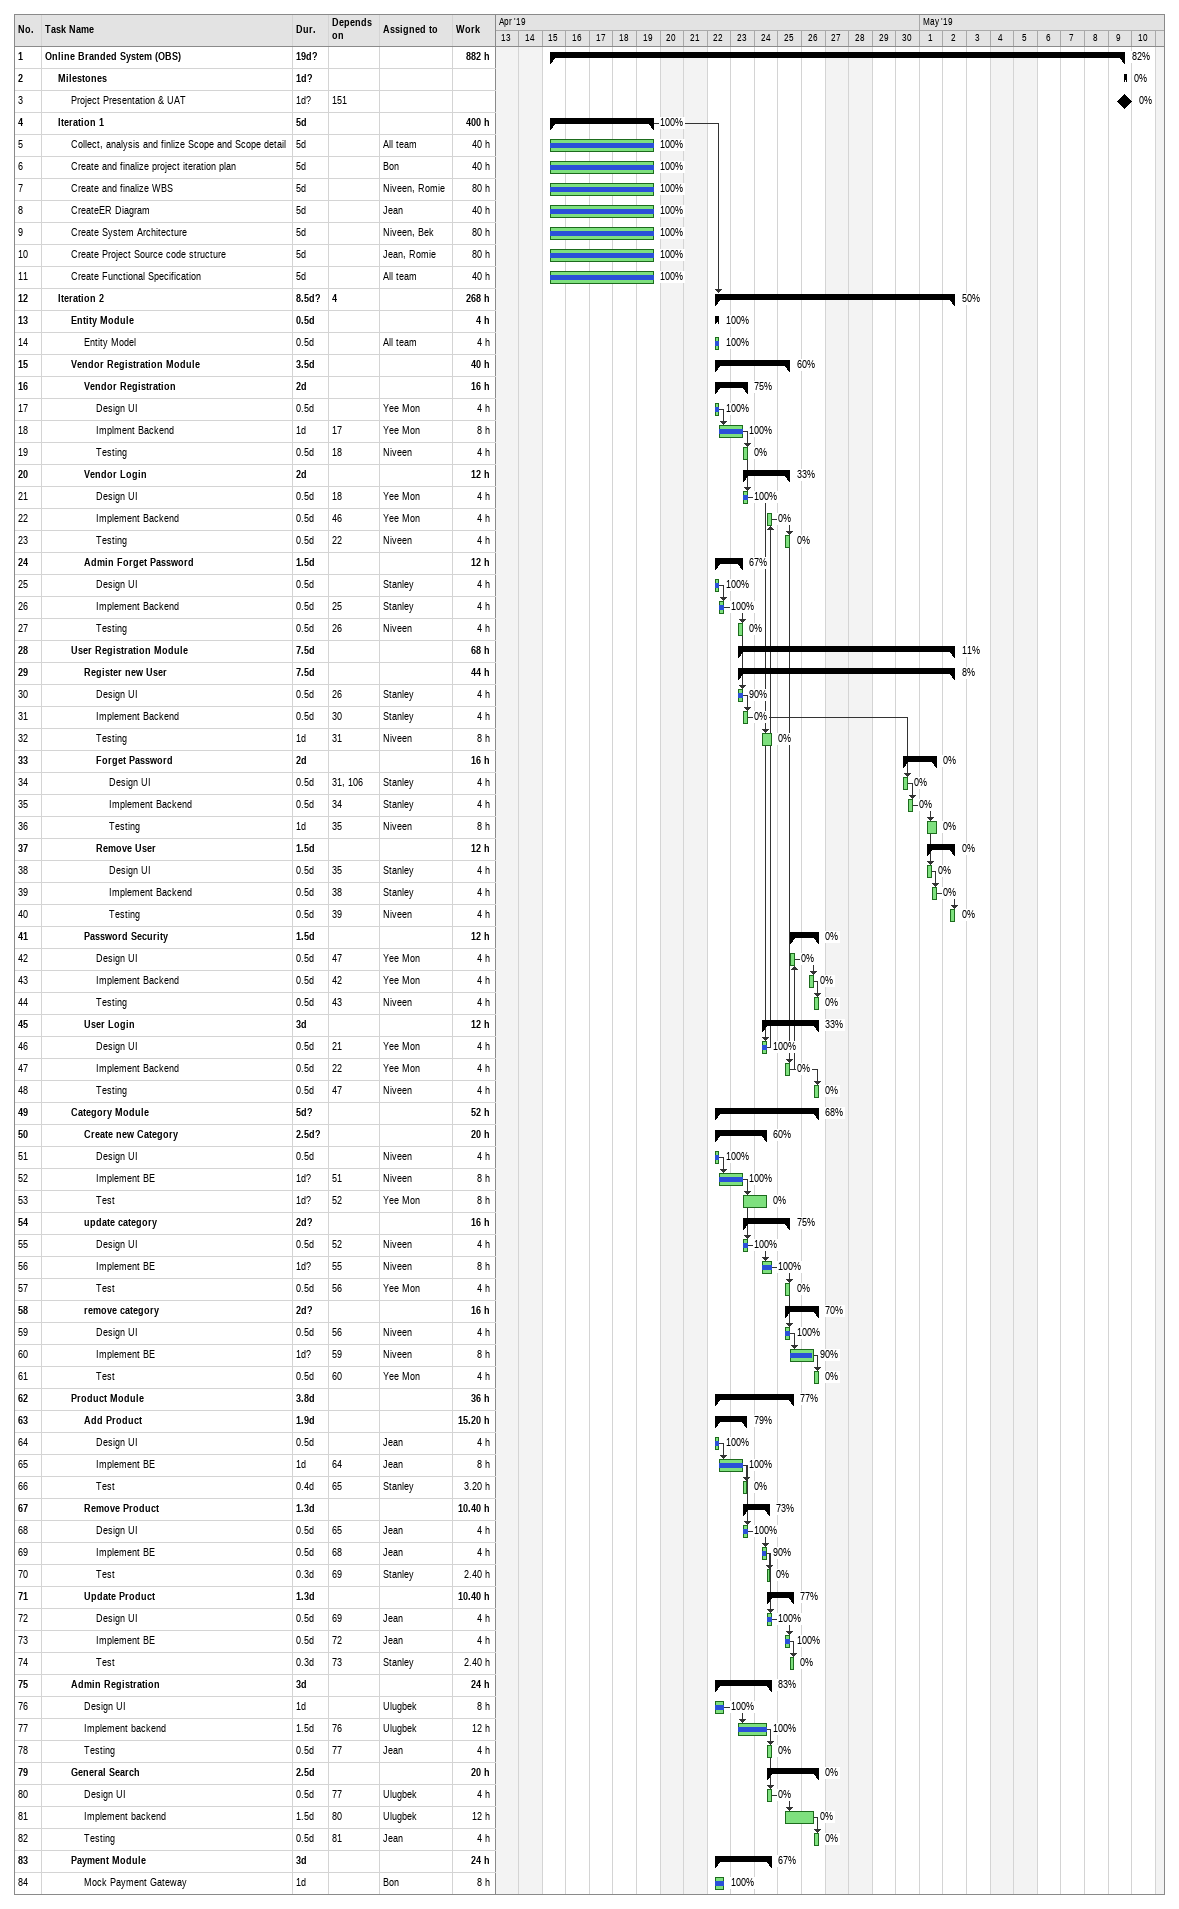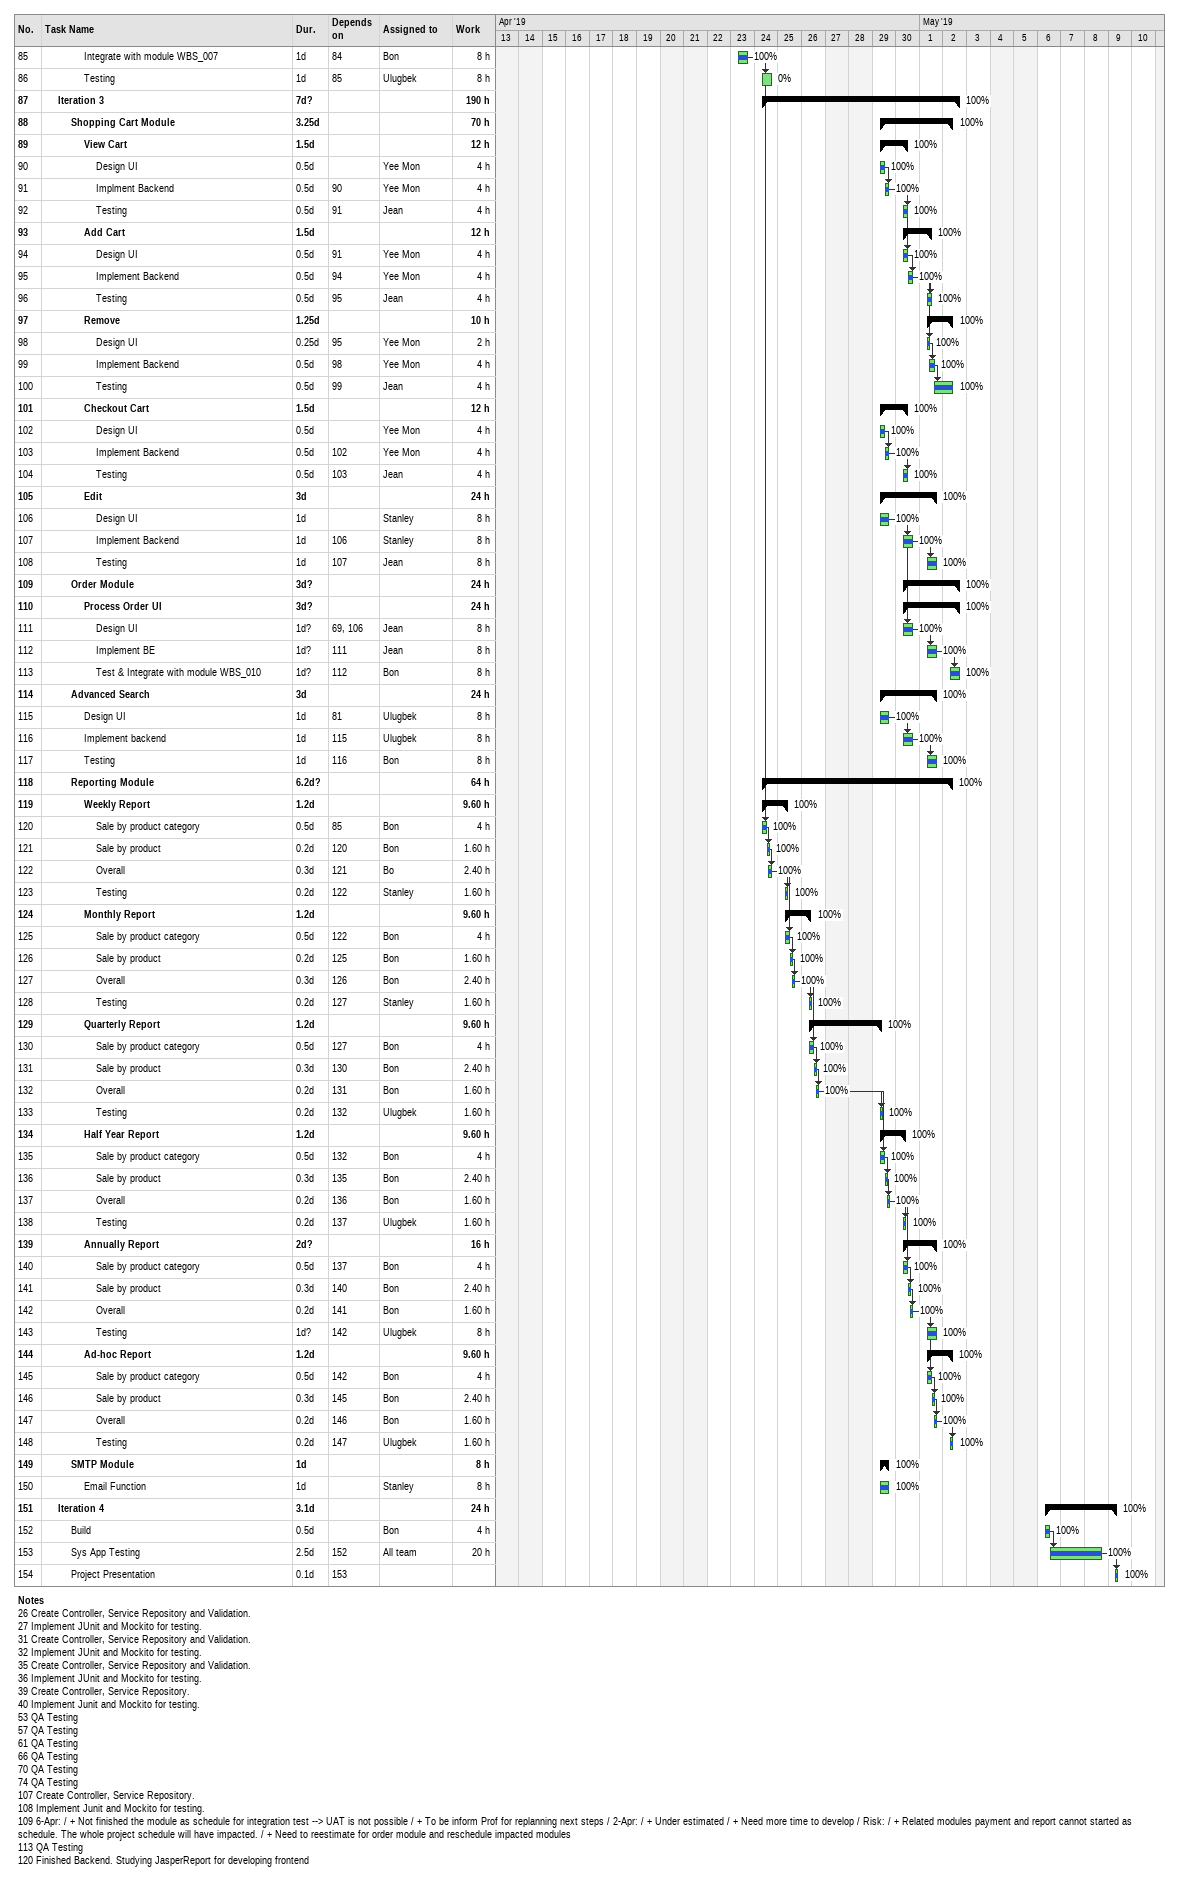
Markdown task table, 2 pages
| ID | Level | Task | Duration | Start | Finish | Predecessors | Resources | % complete | Work (h) |
|---|---|---|---|---|---|---|---|---|---|
| 1 | 1 | **Online Branded System (OBS)** | 19d? | 2019-04-15 | 2019-05-09 |  |  | 82 | 882 |
| 2 | 2 | **Milestones** | 1d? | 2019-05-09 | 2019-05-09 |  |  | 0 |  |
| 3 | 3 | Project Presentation & UAT | 1d? | 2019-05-09 | 2019-05-09 | 151 |  | 0 |  |
| 4 | 2 | **Iteration 1** | 5d | 2019-04-15 | 2019-04-19 |  |  | 100 | 400 |
| 5 | 3 | Collect, analysis and finlize Scope and Scope detail | 5d | 2019-04-15 | 2019-04-19 |  | All team | 100 | 40 |
| 6 | 3 | Create and finalize project iteration plan | 5d | 2019-04-15 | 2019-04-19 |  | Bon | 100 | 40 |
| 7 | 3 | Create and finalize WBS | 5d | 2019-04-15 | 2019-04-19 |  | Niveen, Romie | 100 | 80 |
| 8 | 3 | CreateER Diagram | 5d | 2019-04-15 | 2019-04-19 |  | Jean | 100 | 40 |
| 9 | 3 | Create System Architecture | 5d | 2019-04-15 | 2019-04-19 |  | Niveen, Bek | 100 | 80 |
| 10 | 3 | Create Project Source code structure | 5d | 2019-04-15 | 2019-04-19 |  | Jean, Romie | 100 | 80 |
| 11 | 3 | Create Functional Specification | 5d | 2019-04-15 | 2019-04-19 |  | All team | 100 | 40 |
| 12 | 2 | **Iteration 2** | 8.5d? | 2019-04-22 | 2019-05-02 | 4 |  | 50 | 268 |
| 13 | 3 | **Entity Module** | 0.5d | 2019-04-22 | 2019-04-22 |  |  | 100 | 4 |
| 14 | 4 | Entity Model | 0.5d | 2019-04-22 | 2019-04-22 |  | All team | 100 | 4 |
| 15 | 3 | **Vendor Registration Module** | 3.5d | 2019-04-22 | 2019-04-25 |  |  | 60 | 40 |
| 16 | 4 | **Vendor Registration** | 2d | 2019-04-22 | 2019-04-23 |  |  | 75 | 16 |
| 17 | 5 | Design UI | 0.5d | 2019-04-22 | 2019-04-22 |  | Yee Mon | 100 | 4 |
| 18 | 5 | Implment Backend | 1d | 2019-04-22 | 2019-04-23 | 17 | Yee Mon | 100 | 8 |
| 19 | 5 | Testing | 0.5d | 2019-04-23 | 2019-04-23 | 18 | Niveen | 0 | 4 |
| 20 | 4 | **Vendor Login** | 2d | 2019-04-23 | 2019-04-25 |  |  | 33 | 12 |
| 21 | 5 | Design UI | 0.5d | 2019-04-23 | 2019-04-23 | 18 | Yee Mon | 100 | 4 |
| 22 | 5 | Implement Backend | 0.5d | 2019-04-24 | 2019-04-24 | 46 | Yee Mon | 0 | 4 |
| 23 | 5 | Testing | 0.5d | 2019-04-25 | 2019-04-25 | 22 | Niveen | 0 | 4 |
| 24 | 4 | **Admin Forget Password** | 1.5d | 2019-04-22 | 2019-04-23 |  |  | 67 | 12 |
| 25 | 5 | Design UI | 0.5d | 2019-04-22 | 2019-04-22 |  | Stanley | 100 | 4 |
| 26 | 5 | Implement Backend | 0.5d | 2019-04-22 | 2019-04-22 | 25 | Stanley | 100 | 4 |
| 27 | 5 | Testing | 0.5d | 2019-04-23 | 2019-04-23 | 26 | Niveen | 0 | 4 |
| 28 | 3 | **User Registration Module** | 7.5d | 2019-04-23 | 2019-05-02 |  |  | 11 | 68 |
| 29 | 4 | **Register new User** | 7.5d | 2019-04-23 | 2019-05-02 |  |  | 8 | 44 |
| 30 | 5 | Design UI | 0.5d | 2019-04-23 | 2019-04-23 | 26 | Stanley | 90 | 4 |
| 31 | 5 | Implement Backend | 0.5d | 2019-04-23 | 2019-04-23 | 30 | Stanley | 0 | 4 |
| 32 | 5 | Testing | 1d | 2019-04-24 | 2019-04-24 | 31 | Niveen | 0 | 8 |
| 33 | 5 | **Forget Password** | 2d | 2019-04-30 | 2019-05-01 |  |  | 0 | 16 |
| 34 | 6 | Design UI | 0.5d | 2019-04-30 | 2019-04-30 | 31, 106 | Stanley | 0 | 4 |
| 35 | 6 | Implement Backend | 0.5d | 2019-04-30 | 2019-04-30 | 34 | Stanley | 0 | 4 |
| 36 | 6 | Testing | 1d | 2019-05-01 | 2019-05-01 | 35 | Niveen | 0 | 8 |
| 37 | 5 | **Remove User** | 1.5d | 2019-05-01 | 2019-05-02 |  |  | 0 | 12 |
| 38 | 6 | Design UI | 0.5d | 2019-05-01 | 2019-05-01 | 35 | Stanley | 0 | 4 |
| 39 | 6 | Implement Backend | 0.5d | 2019-05-01 | 2019-05-01 | 38 | Stanley | 0 | 4 |
| 40 | 6 | Testing | 0.5d | 2019-05-02 | 2019-05-02 | 39 | Niveen | 0 | 4 |
| 41 | 4 | **Password Security** | 1.5d | 2019-04-25 | 2019-04-26 |  |  | 0 | 12 |
| 42 | 5 | Design UI | 0.5d | 2019-04-25 | 2019-04-25 | 47 | Yee Mon | 0 | 4 |
| 43 | 5 | Implement Backend | 0.5d | 2019-04-26 | 2019-04-26 | 42 | Yee Mon | 0 | 4 |
| 44 | 5 | Testing | 0.5d | 2019-04-26 | 2019-04-26 | 43 | Niveen | 0 | 4 |
| 45 | 4 | **User Login** | 3d | 2019-04-24 | 2019-04-26 |  |  | 33 | 12 |
| 46 | 5 | Design UI | 0.5d | 2019-04-24 | 2019-04-24 | 21 | Yee Mon | 100 | 4 |
| 47 | 5 | Implement Backend | 0.5d | 2019-04-25 | 2019-04-25 | 22 | Yee Mon | 0 | 4 |
| 48 | 5 | Testing | 0.5d | 2019-04-26 | 2019-04-26 | 47 | Niveen | 0 | 4 |
| 49 | 3 | **Category Module** | 5d? | 2019-04-22 | 2019-04-26 |  |  | 68 | 52 |
| 50 | 4 | **Create new Category** | 2.5d? | 2019-04-22 | 2019-04-24 |  |  | 60 | 20 |
| 51 | 5 | Design UI | 0.5d | 2019-04-22 | 2019-04-22 |  | Niveen | 100 | 4 |
| 52 | 5 | Implement BE | 1d? | 2019-04-22 | 2019-04-23 | 51 | Niveen | 100 | 8 |
| 53 | 5 | Test | 1d? | 2019-04-23 | 2019-04-24 | 52 | Yee Mon | 0 | 8 |
| 54 | 4 | **update category** | 2d? | 2019-04-23 | 2019-04-25 |  |  | 75 | 16 |
| 55 | 5 | Design UI | 0.5d | 2019-04-23 | 2019-04-23 | 52 | Niveen | 100 | 4 |
| 56 | 5 | Implement BE | 1d? | 2019-04-24 | 2019-04-24 | 55 | Niveen | 100 | 8 |
| 57 | 5 | Test | 0.5d | 2019-04-25 | 2019-04-25 | 56 | Yee Mon | 0 | 4 |
| 58 | 4 | **remove category** | 2d? | 2019-04-25 | 2019-04-26 |  |  | 70 | 16 |
| 59 | 5 | Design UI | 0.5d | 2019-04-25 | 2019-04-25 | 56 | Niveen | 100 | 4 |
| 60 | 5 | Implement BE | 1d? | 2019-04-25 | 2019-04-26 | 59 | Niveen | 90 | 8 |
| 61 | 5 | Test | 0.5d | 2019-04-26 | 2019-04-26 | 60 | Yee Mon | 0 | 4 |
| 62 | 3 | **Product Module** | 3.8d | 2019-04-22 | 2019-04-25 |  |  | 77 | 36 |
| 63 | 4 | **Add Product** | 1.9d | 2019-04-22 | 2019-04-23 |  |  | 79 | 15.20 |
| 64 | 5 | Design UI | 0.5d | 2019-04-22 | 2019-04-22 |  | Jean | 100 | 4 |
| 65 | 5 | Implement BE | 1d | 2019-04-22 | 2019-04-23 | 64 | Jean | 100 | 8 |
| 66 | 5 | Test | 0.4d | 2019-04-23 | 2019-04-23 | 65 | Stanley | 0 | 3.20 |
| 67 | 4 | **Remove Product** | 1.3d | 2019-04-23 | 2019-04-24 |  |  | 73 | 10.40 |
| 68 | 5 | Design UI | 0.5d | 2019-04-23 | 2019-04-23 | 65 | Jean | 100 | 4 |
| 69 | 5 | Implement BE | 0.5d | 2019-04-24 | 2019-04-24 | 68 | Jean | 90 | 4 |
| 70 | 5 | Test | 0.3d | 2019-04-24 | 2019-04-24 | 69 | Stanley | 0 | 2.40 |
| 71 | 4 | **Update Product** | 1.3d | 2019-04-24 | 2019-04-25 |  |  | 77 | 10.40 |
| 72 | 5 | Design UI | 0.5d | 2019-04-24 | 2019-04-24 | 69 | Jean | 100 | 4 |
| 73 | 5 | Implement BE | 0.5d | 2019-04-25 | 2019-04-25 | 72 | Jean | 100 | 4 |
| 74 | 5 | Test | 0.3d | 2019-04-25 | 2019-04-25 | 73 | Stanley | 0 | 2.40 |
| 75 | 3 | **Admin Registration** | 3d | 2019-04-22 | 2019-04-24 |  |  | 83 | 24 |
| 76 | 4 | Design UI | 1d | 2019-04-22 | 2019-04-22 |  | Ulugbek | 100 | 8 |
| 77 | 4 | Implement backend | 1.5d | 2019-04-23 | 2019-04-24 | 76 | Ulugbek | 100 | 12 |
| 78 | 4 | Testing | 0.5d | 2019-04-24 | 2019-04-24 | 77 | Jean | 0 | 4 |
| 79 | 3 | **General Search** | 2.5d | 2019-04-24 | 2019-04-26 |  |  | 0 | 20 |
| 80 | 4 | Design UI | 0.5d | 2019-04-24 | 2019-04-24 | 77 | Ulugbek | 0 | 4 |
| 81 | 4 | Implement backend | 1.5d | 2019-04-25 | 2019-04-26 | 80 | Ulugbek | 0 | 12 |
| 82 | 4 | Testing | 0.5d | 2019-04-26 | 2019-04-26 | 81 | Jean | 0 | 4 |
| 83 | 3 | **Payment Module** | 3d | 2019-04-22 | 2019-04-24 |  |  | 67 | 24 |
| 84 | 4 | Mock Payment Gateway | 1d | 2019-04-22 | 2019-04-22 |  | Bon | 100 | 8 |
| 85 | 4 | Integrate with module WBS_007 | 1d | 2019-04-23 | 2019-04-23 | 84 | Bon | 100 | 8 |
| 86 | 4 | Testing | 1d | 2019-04-24 | 2019-04-24 | 85 | Ulugbek | 0 | 8 |
| 87 | 2 | **Iteration 3** | 7d? | 2019-04-24 | 2019-05-02 |  |  | 100 | 190 |
| 88 | 3 | **Shopping Cart Module** | 3.25d | 2019-04-29 | 2019-05-02 |  |  | 100 | 70 |
| 89 | 4 | **View Cart** | 1.5d | 2019-04-29 | 2019-04-30 |  |  | 100 | 12 |
| 90 | 5 | Design UI | 0.5d | 2019-04-29 | 2019-04-29 |  | Yee Mon | 100 | 4 |
| 91 | 5 | Implment Backend | 0.5d | 2019-04-29 | 2019-04-29 | 90 | Yee Mon | 100 | 4 |
| 92 | 5 | Testing | 0.5d | 2019-04-30 | 2019-04-30 | 91 | Jean | 100 | 4 |
| 93 | 4 | **Add Cart** | 1.5d | 2019-04-30 | 2019-05-01 |  |  | 100 | 12 |
| 94 | 5 | Design UI | 0.5d | 2019-04-30 | 2019-04-30 | 91 | Yee Mon | 100 | 4 |
| 95 | 5 | Implement Backend | 0.5d | 2019-04-30 | 2019-04-30 | 94 | Yee Mon | 100 | 4 |
| 96 | 5 | Testing | 0.5d | 2019-05-01 | 2019-05-01 | 95 | Jean | 100 | 4 |
| 97 | 4 | **Remove** | 1.25d | 2019-05-01 | 2019-05-02 |  |  | 100 | 10 |
| 98 | 5 | Design UI | 0.25d | 2019-05-01 | 2019-05-01 | 95 | Yee Mon | 100 | 2 |
| 99 | 5 | Implement Backend | 0.5d | 2019-05-01 | 2019-05-01 | 98 | Yee Mon | 100 | 4 |
| 100 | 5 | Testing | 0.5d | 2019-05-01 | 2019-05-02 | 99 | Jean | 100 | 4 |
| 101 | 4 | **Checkout Cart** | 1.5d | 2019-04-29 | 2019-04-30 |  |  | 100 | 12 |
| 102 | 5 | Design UI | 0.5d | 2019-04-29 | 2019-04-29 |  | Yee Mon | 100 | 4 |
| 103 | 5 | Implement Backend | 0.5d | 2019-04-29 | 2019-04-29 | 102 | Yee Mon | 100 | 4 |
| 104 | 5 | Testing | 0.5d | 2019-04-30 | 2019-04-30 | 103 | Jean | 100 | 4 |
| 105 | 4 | **Edit** | 3d | 2019-04-29 | 2019-05-01 |  |  | 100 | 24 |
| 106 | 5 | Design UI | 1d | 2019-04-29 | 2019-04-29 |  | Stanley | 100 | 8 |
| 107 | 5 | Implement Backend | 1d | 2019-04-30 | 2019-04-30 | 106 | Stanley | 100 | 8 |
| 108 | 5 | Testing | 1d | 2019-05-01 | 2019-05-01 | 107 | Jean | 100 | 8 |
| 109 | 3 | **Order Module** | 3d? | 2019-04-30 | 2019-05-02 |  |  | 100 | 24 |
| 110 | 4 | **Process Order UI** | 3d? | 2019-04-30 | 2019-05-02 |  |  | 100 | 24 |
| 111 | 5 | Design UI | 1d? | 2019-04-30 | 2019-04-30 | 69, 106 | Jean | 100 | 8 |
| 112 | 5 | Implement BE | 1d? | 2019-05-01 | 2019-05-01 | 111 | Jean | 100 | 8 |
| 113 | 5 | Test & Integrate with module WBS_010 | 1d? | 2019-05-02 | 2019-05-02 | 112 | Bon | 100 | 8 |
| 114 | 3 | **Advanced Search** | 3d | 2019-04-29 | 2019-05-01 |  |  | 100 | 24 |
| 115 | 4 | Design UI | 1d | 2019-04-29 | 2019-04-29 | 81 | Ulugbek | 100 | 8 |
| 116 | 4 | Implement backend | 1d | 2019-04-30 | 2019-04-30 | 115 | Ulugbek | 100 | 8 |
| 117 | 4 | Testing | 1d | 2019-05-01 | 2019-05-01 | 116 | Bon | 100 | 8 |
| 118 | 3 | **Reporting Module** | 6.2d? | 2019-04-24 | 2019-05-02 |  |  | 100 | 64 |
| 119 | 4 | **Weekly Report** | 1.2d | 2019-04-24 | 2019-04-25 |  |  | 100 | 9.60 |
| 120 | 5 | Sale by product category | 0.5d | 2019-04-24 | 2019-04-24 | 85 | Bon | 100 | 4 |
| 121 | 5 | Sale by product | 0.2d | 2019-04-24 | 2019-04-24 | 120 | Bon | 100 | 1.60 |
| 122 | 5 | Overall | 0.3d | 2019-04-24 | 2019-04-24 | 121 | Bo | 100 | 2.40 |
| 123 | 5 | Testing | 0.2d | 2019-04-25 | 2019-04-25 | 122 | Stanley | 100 | 1.60 |
| 124 | 4 | **Monthly Report** | 1.2d | 2019-04-25 | 2019-04-26 |  |  | 100 | 9.60 |
| 125 | 5 | Sale by product category | 0.5d | 2019-04-25 | 2019-04-25 | 122 | Bon | 100 | 4 |
| 126 | 5 | Sale by product | 0.2d | 2019-04-25 | 2019-04-25 | 125 | Bon | 100 | 1.60 |
| 127 | 5 | Overall | 0.3d | 2019-04-25 | 2019-04-25 | 126 | Bon | 100 | 2.40 |
| 128 | 5 | Testing | 0.2d | 2019-04-26 | 2019-04-26 | 127 | Stanley | 100 | 1.60 |
| 129 | 4 | **Quarterly Report** | 1.2d | 2019-04-26 | 2019-04-29 |  |  | 100 | 9.60 |
| 130 | 5 | Sale by product category | 0.5d | 2019-04-26 | 2019-04-26 | 127 | Bon | 100 | 4 |
| 131 | 5 | Sale by product | 0.3d | 2019-04-26 | 2019-04-26 | 130 | Bon | 100 | 2.40 |
| 132 | 5 | Overall | 0.2d | 2019-04-26 | 2019-04-26 | 131 | Bon | 100 | 1.60 |
| 133 | 5 | Testing | 0.2d | 2019-04-29 | 2019-04-29 | 132 | Ulugbek | 100 | 1.60 |
| 134 | 4 | **Half Year Report** | 1.2d | 2019-04-29 | 2019-04-30 |  |  | 100 | 9.60 |
| 135 | 5 | Sale by product category | 0.5d | 2019-04-29 | 2019-04-29 | 132 | Bon | 100 | 4 |
| 136 | 5 | Sale by product | 0.3d | 2019-04-29 | 2019-04-29 | 135 | Bon | 100 | 2.40 |
| 137 | 5 | Overall | 0.2d | 2019-04-29 | 2019-04-29 | 136 | Bon | 100 | 1.60 |
| 138 | 5 | Testing | 0.2d | 2019-04-30 | 2019-04-30 | 137 | Ulugbek | 100 | 1.60 |
| 139 | 4 | **Annually Report** | 2d? | 2019-04-30 | 2019-05-01 |  |  | 100 | 16 |
| 140 | 5 | Sale by product category | 0.5d | 2019-04-30 | 2019-04-30 | 137 | Bon | 100 | 4 |
| 141 | 5 | Sale by product | 0.3d | 2019-04-30 | 2019-04-30 | 140 | Bon | 100 | 2.40 |
| 142 | 5 | Overall | 0.2d | 2019-04-30 | 2019-04-30 | 141 | Bon | 100 | 1.60 |
| 143 | 5 | Testing | 1d? | 2019-05-01 | 2019-05-01 | 142 | Ulugbek | 100 | 8 |
| 144 | 4 | **Ad-hoc Report** | 1.2d | 2019-05-01 | 2019-05-02 |  |  | 100 | 9.60 |
| 145 | 5 | Sale by product category | 0.5d | 2019-05-01 | 2019-05-01 | 142 | Bon | 100 | 4 |
| 146 | 5 | Sale by product | 0.3d | 2019-05-01 | 2019-05-01 | 145 | Bon | 100 | 2.40 |
| 147 | 5 | Overall | 0.2d | 2019-05-01 | 2019-05-01 | 146 | Bon | 100 | 1.60 |
| 148 | 5 | Testing | 0.2d | 2019-05-02 | 2019-05-02 | 147 | Ulugbek | 100 | 1.60 |
| 149 | 3 | **SMTP Module** | 1d | 2019-04-29 | 2019-04-29 |  |  | 100 | 8 |
| 150 | 4 | Email Function | 1d | 2019-04-29 | 2019-04-29 |  | Stanley | 100 | 8 |
| 151 | 2 | **Iteration 4** | 3.1d | 2019-05-06 | 2019-05-09 |  |  | 100 | 24 |
| 152 | 3 | Build | 0.5d | 2019-05-06 | 2019-05-06 |  | Bon | 100 | 4 |
| 153 | 3 | Sys App Testing | 2.5d | 2019-05-06 | 2019-05-08 | 152 | All team | 100 | 20 |
| 154 | 3 | Project Presentation | 0.1d | 2019-05-09 | 2019-05-09 | 153 |  | 100 |  |

Notes
- 26: Create Controller, Service Repository and Validation.
- 27: Implement JUnit and Mockito for testing.
- 31: Create Controller, Service Repository and Validation.
- 32: Implement JUnit and Mockito for testing.
- 35: Create Controller, Service Repository and Validation.
- 36: Implement JUnit and Mockito for testing.
- 39: Create Controller, Service Repository.
- 40: Implement Junit and Mockito for testing.
- 53: QA Testing
- 57: QA Testing
- 61: QA Testing
- 66: QA Testing
- 70: QA Testing
- 74: QA Testing
- 107: Create Controller, Service Repository.
- 108: Implement Junit and Mockito for testing.
- 109: 6-Apr: / + Not finished the module as schedule for integration test --> UAT is not possible / + To be inform Prof for replanning next steps / 2-Apr: / + Under estimated / + Need more time to develop / Risk: / + Related modules payment and report cannot started as schedule. The whole project schedule will have impacted. / + Need to reestimate for order module and reschedule impacted modules
- 113: QA Testing
- 120: Finished Backend. Studying JasperReport for developing frontend
